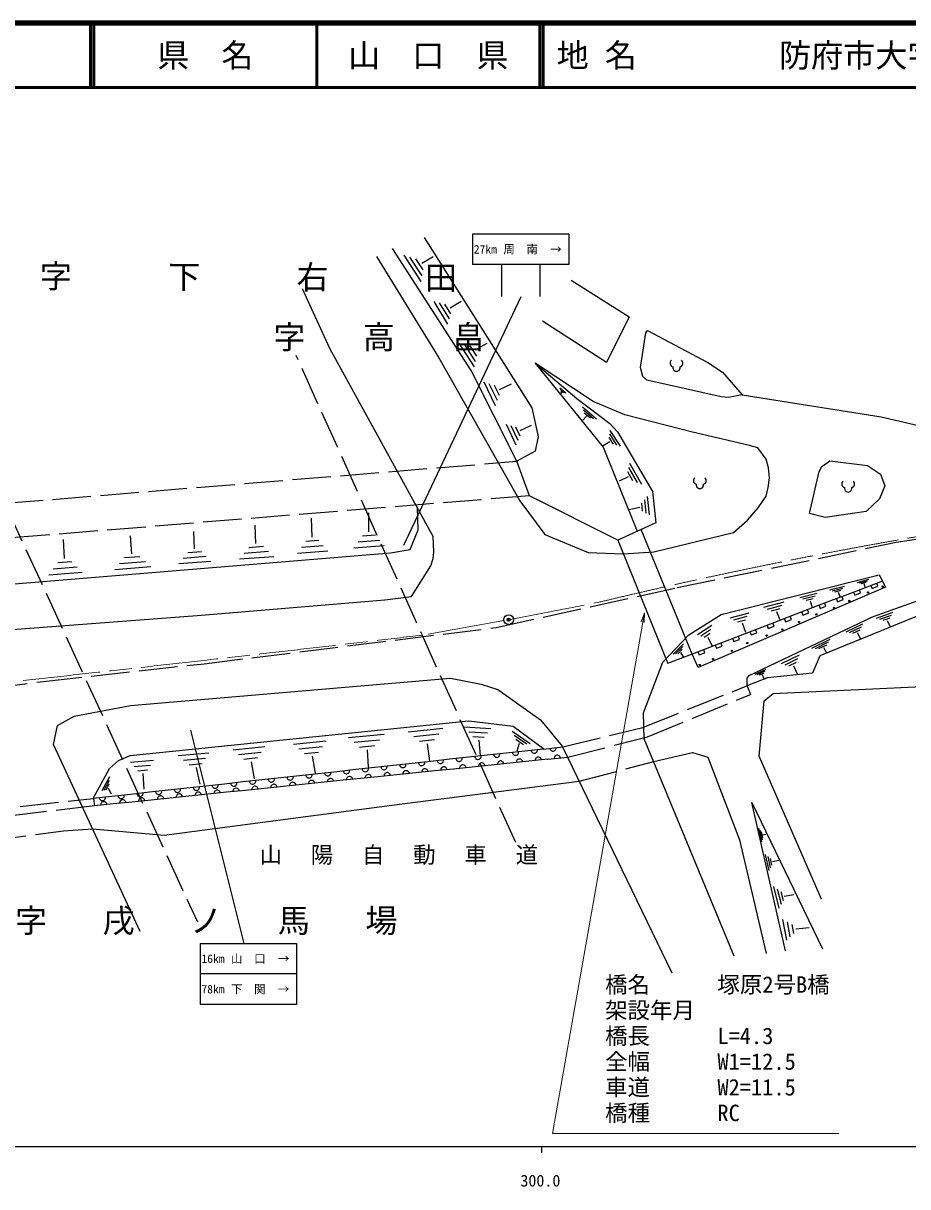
# Model space of a CAD drawing. Units: millimetres, scale not verified. Extents: x 40000 to 680000, y 20000 to 380000.
# Drawn here: x 287264 to 425082, y 198715 to 380000 of the extents above; entities that cross this region are included whole.
import ezdxf
from ezdxf.enums import TextEntityAlignment as Align

# ---------------------------------------------------------------- set-up
doc = ezdxf.new("R2010")
doc.units = ezdxf.units.MM
doc.header["$LTSCALE"] = 1000
doc.header["$PDMODE"] = 32
doc.header["$PDSIZE"] = 500
doc.linetypes.add('CHAIN', pattern=[18.5, 12, -1.5, 3.5, -1.5])
doc.linetypes.add('DASHED', pattern=[7.5, 6, -1.5])
for name, color, linetype, lineweight in [('M-BGD', 7, 'Continuous', 25), ('M-BGD-EXST', 7, 'Continuous', 25), ('M-BMK', 2, 'CHAIN', 13), ('M-BMK-SRVR', 3, 'Continuous', 25), ('M-STR-HTXT', 7, 'Continuous', 13), ('M-STR-STR1', 1, 'Continuous', 25), ('M-STR-STRC', 7, 'Continuous', 25), ('M-TTL', 2, 'Continuous', 140), ('M-TTL-BAND', 7, 'Continuous', 25), ('M-TTL-LINE', 7, 'Continuous', 50)]:
    doc.layers.add(name, color=color, linetype=linetype, lineweight=lineweight)
for name, color, linetype in [('M-BMK-HTXT', 7, 'Continuous'), ('M-OTRS', 6, 'Continuous'), ('M-TTL-TXT', 7, 'Continuous')]:
    doc.layers.add(name, color=color, linetype=linetype)
doc.styles.add('ＭＳ ゴシック', font='')
doc.styles.get('ＭＳ ゴシック').set_extended_font_data('MS Gothic')

# ---------------------------------------------------------------- blocks, each defined once
blk = doc.blocks.new('open_arrow')
at = {"color": 0, "linetype": 'Continuous', "lineweight": -2}
blk.add_lwpolyline([(7.5, 1.25), (0, 0), (7.5, -1.25)], dxfattribs=at)

msp = doc.modelspace()

# ---------------------------------------------------------------- linework, layer by layer
at = {"layer": 'M-BGD'}
for p, q in [((349260, 339784), (346595, 343857)), ((349417, 340670), (347513, 343579)), ((349574, 341556), (348432, 343302)), ((349361, 342632), (351154, 343646)), ((353439, 333120), (351275, 336666)), ((353656, 333923), (352110, 336456)), ((353873, 334727), (352946, 336247)), ((353760, 335685), (355515, 336675)), ((357555, 326482), (355177, 330176)), ((357744, 327317), (356045, 329956)), ((357774, 329150), (359535, 330175)), ((357932, 328153), (356913, 329736)), ((360845, 320412), (359068, 324057)), ((361154, 321196), (359884, 323800)), ((361462, 321981), (360701, 323543)), ((361456, 322938), (363331, 323816)), ((370887, 323197), (371826, 322439)), ((370956, 323001), (371627, 322460)), ((371025, 322805), (371427, 322480)), ((371182, 322584), (370965, 322293)), ((374414, 320233), (376605, 318342)), ((374551, 319776), (376116, 318425)), ((374687, 319319), (375626, 318508)), ((364052, 314246), (362538, 317504)), ((364363, 314965), (363281, 317293)), ((364701, 316552), (366458, 317398)), ((375039, 318789), (374451, 318165)), ((364674, 315685), (364025, 317081)), ((378516, 315464), (379188, 314409)), ((378602, 316010), (379722, 314250)), ((378687, 316555), (380255, 314092)), ((378645, 314807), (377613, 314162)), ((381413, 310140), (382218, 308741)), ((381574, 310800), (382914, 308467)), ((381734, 311459), (383610, 308194)), ((381530, 309312), (380102, 308668)), ((383593, 305216), (383721, 303990)), ((384047, 305735), (384261, 303690)), ((384500, 306253), (384800, 303391)), ((332264, 299931), (332152, 302874)), ((341111, 300754), (341104, 303735)), ((383326, 304530), (381671, 304165)), ((323512, 298943), (323379, 301775)), ((293705, 296592), (293530, 299583)), ((304179, 297344), (303981, 300157)), ((313937, 298108), (313863, 300810)), ((333297, 299415), (331275, 299268)), ((342800, 299394), (339430, 299134)), ((342124, 300236), (340102, 300080)), ((315016, 297648), (312887, 297488)), ((325494, 297672), (321664, 297383)), ((324688, 298464), (322390, 298290)), ((334712, 297748), (329994, 297405)), ((334004, 298581), (330634, 298337)), ((343476, 298552), (338758, 298188)), ((294855, 296078), (292626, 295909)), ((306297, 296103), (302259, 295771)), ((305430, 296881), (303007, 296682)), ((316480, 296134), (311513, 295760)), ((315748, 296891), (312200, 296624)), ((326300, 296881), (320938, 296475)), ((296447, 294396), (291244, 294001)), ((295651, 295237), (291935, 294955)), ((307164, 295325), (301510, 294861)), ((412889, 291722), (415215, 292267)), ((413301, 291568), (414963, 291957)), ((418453, 292053), (415758, 291018)), ((417198, 292876), (419007, 293367)), ((417506, 292788), (418798, 293139)), ((417814, 292701), (418589, 292911)), ((418235, 292701), (418400, 292175)), ((421148, 293088), (418453, 292053)), ((408291, 290527), (410936, 291218)), ((408761, 290308), (410651, 290802)), ((409232, 290090), (410365, 290386)), ((415758, 291018), (413063, 289983)), ((413713, 291414), (414710, 291648)), ((414265, 291376), (414531, 290604)), ((402643, 289011), (405842, 289829)), ((403248, 288734), (405533, 289318)), ((403853, 288457), (405224, 288808)), ((404637, 288370), (405131, 287059)), ((410367, 288948), (407672, 287913)), ((409860, 290026), (410168, 288968)), ((413063, 289983), (410367, 288948)), ((397388, 287376), (400351, 288148)), ((397964, 287051), (400080, 287603)), ((398539, 286726), (399809, 287057)), ((399275, 286601), (399781, 285150)), ((404977, 286878), (402282, 285843)), ((407672, 287913), (404977, 286878)), ((415474, 285187), (418088, 286431)), ((420241, 287324), (422797, 288231)), ((420742, 287149), (422568, 287796)), ((421244, 286974), (422340, 287362)), ((421883, 286965), (422339, 285949)), ((392313, 284774), (394540, 286228)), ((392827, 284553), (394417, 285592)), ((393341, 284332), (394295, 284956)), ((399587, 284808), (396892, 283773)), ((402282, 285843), (399587, 284808)), ((416008, 285080), (417875, 285968)), ((416542, 284972), (417662, 285505)), ((417209, 285048), (417744, 284097)), ((388554, 281720), (390117, 283329)), ((388904, 281741), (390021, 282890)), ((393948, 284358), (394601, 282930)), ((396892, 283773), (394197, 282738)), ((410130, 282640), (413014, 284048)), ((410688, 282604), (412749, 283610)), ((411247, 282569), (412483, 283172)), ((389254, 281761), (389924, 282450)), ((389673, 281966), (390095, 281268)), ((394197, 282738), (391502, 281703)), ((405427, 280236), (408193, 281606)), ((405995, 280047), (407971, 281026)), ((411962, 282712), (412450, 281922)), ((401300, 278585), (403023, 279385)), ((406564, 279857), (407749, 280445)), ((407272, 279894), (407849, 278611)), ((401631, 278519), (402862, 279090)), ((401963, 278453), (402701, 278795)), ((402389, 278504), (402673, 277901)), ((400039, 276757), (400571, 275427)), ((347228, 269606), (352667, 270188)), ((356027, 270383), (360128, 270118)), ((337968, 268694), (343498, 269245)), ((338804, 267959), (342754, 268353)), ((348109, 268879), (351994, 269295)), ((348990, 268152), (351321, 268402)), ((356678, 269617), (359608, 269428)), ((357330, 268851), (359088, 268738)), ((358252, 268309), (358471, 265882)), ((363461, 269695), (366257, 267787)), ((363746, 269063), (365743, 267701)), ((364031, 268432), (365229, 267615)), ((319949, 266782), (324901, 267299)), ((329354, 267653), (334477, 268184)), ((330222, 266935), (333880, 267314)), ((339640, 267225), (342010, 267461)), ((340855, 266800), (341008, 264089)), ((350224, 267737), (350571, 265037)), ((365422, 266599), (362496, 266278)), ((364553, 267784), (364171, 266589)), ((368348, 266920), (365422, 266599)), ((368348, 266920), (371318, 267247)), ((303997, 264885), (307535, 265198)), ((311405, 265915), (316201, 266344)), ((312250, 265196), (315675, 265502)), ((320797, 266066), (324334, 266435)), ((321645, 265349), (323767, 265570)), ((322800, 264932), (323269, 262296)), ((331089, 266217), (333284, 266445)), ((332277, 265802), (332729, 263156)), ((350794, 264992), (347868, 264671)), ((353719, 265314), (350794, 264992)), ((356645, 265635), (353719, 265314)), ((359571, 265956), (356645, 265635)), ((362496, 266278), (359571, 265956)), ((366054, 265011), (360167, 264406)), ((368998, 265313), (366054, 265011)), ((368998, 265313), (372099, 265632)), ((304552, 264201), (307079, 264424)), ((305107, 263517), (306623, 263651)), ((305898, 263098), (306063, 260669)), ((313095, 264476), (315150, 264660)), ((314229, 264048), (314761, 261446)), ((333240, 263065), (330314, 262743)), ((336165, 263386), (333240, 263065)), ((339091, 263707), (336165, 263386)), ((342017, 264029), (339091, 263707)), ((344942, 264350), (342017, 264029)), ((345449, 262894), (342505, 262592)), ((347868, 264671), (344942, 264350)), ((351336, 263499), (345449, 262894)), ((354280, 263801), (351336, 263499)), ((357223, 264104), (354280, 263801)), ((360167, 264406), (357223, 264104)), ((299580, 260477), (300741, 262645)), ((299875, 260513), (300704, 262061)), ((300170, 260549), (300668, 261478)), ((315686, 261137), (312760, 260815)), ((318611, 261458), (315686, 261137)), ((321537, 261779), (318611, 261458)), ((324463, 262101), (321537, 261779)), ((327786, 261079), (321899, 260475)), ((327388, 262422), (324463, 262101)), ((330314, 262743), (327388, 262422)), ((330730, 261382), (327786, 261079)), ((333674, 261684), (330730, 261382)), ((336617, 261987), (333674, 261684)), ((342505, 262592), (336617, 261987)), ((301057, 259530), (298132, 259209)), ((300505, 260831), (300936, 259917)), ((303983, 259851), (301057, 259530)), ((306909, 260173), (303983, 259851)), ((309834, 260494), (306909, 260173)), ((313068, 259567), (307181, 258963)), ((312760, 260815), (309834, 260494)), ((316012, 259870), (313068, 259567)), ((318955, 260172), (316012, 259870)), ((321899, 260475), (318955, 260172)), ((298222, 259219), (298350, 258055)), ((301293, 258358), (298350, 258055)), ((304237, 258660), (301293, 258358)), ((307181, 258963), (304237, 258660)), ((402365, 252448), (401895, 254575)), ((402440, 252771), (402104, 254291)), ((402514, 253094), (402313, 254006)), ((402508, 253562), (402979, 253626)), ((403489, 247982), (402939, 250473)), ((403704, 248397), (403312, 250177)), ((403920, 248813), (403685, 249881)), ((403999, 249387), (404980, 249586)), ((405070, 242136), (404228, 245496)), ((405393, 242689), (404792, 245089)), ((405717, 243242), (405356, 244682)), ((405832, 244011), (407310, 244255)), ((406244, 237118), (405624, 240371)), ((406788, 237646), (406345, 239970)), ((407332, 238175), (407066, 239569)), ((407621, 238914), (409729, 239126))]:
    msp.add_line(p, q, dxfattribs=at)
at = {"layer": 'M-BGD', "linetype": 'DASHED'}
for p, q in [((363993, 252332), (329791, 328241)), ((275131, 325258), (314389, 239979)), ((284363, 305203), (364178, 311762)), ((366141, 306373), (273724, 298856)), ((384532, 268829), (400571, 275427)), ((372099, 265632), (384532, 268829)), ((373888, 261930), (385502, 264949)), ((279349, 257173), (298132, 259209)), ((298350, 258055), (279890, 255829))]:
    msp.add_line(p, q, dxfattribs=at)
at = {"layer": 'M-BGD'}
for points in [[(349726, 346599), (366534, 320083), (367508, 315592), (367030, 313324), (364178, 311762)], [(379910, 299458), (366141, 306373), (364178, 311762), (357043, 325884), (344773, 344904)], [(342311, 343665), (352020, 327874), (360148, 313486), (364661, 305592), (368512, 300332), (375264, 297534), (380750, 297336), (385540, 297656), (397956, 300676), (400129, 302575), (401777, 304497), (403012, 306305), (403355, 307677), (403561, 309165), (403378, 310743), (403035, 312093), (401708, 313855), (400450, 314232), (391561, 316269), (381010, 319007), (376070, 321054), (367030, 327040), (373511, 321548), (378660, 317645), (379851, 316362), (385312, 307044), (385806, 302152), (383522, 301108)], [(372644, 339976), (381698, 334252), (378129, 327158), (368161, 333599)], [(249774, 338773), (277023, 290125), (280235, 286812), (281573, 286000), (284173, 285412), (315045, 287798), (343626, 290161), (347740, 290667), (350756, 295455), (351157, 296615), (351241, 297649), (351157, 300032), (335010, 329315), (330786, 338617)], [(367030, 327040), (377613, 313930), (382928, 300837)], [(399258, 322095), (420956, 318699), (437939, 314736), (455816, 307947), (466359, 309683)], [(284363, 305203), (283313, 305164), (272510, 301344), (274245, 297789), (275485, 295944), (276852, 294099), (278063, 293298), (280816, 292234), (344503, 297502), (347543, 298021), (348804, 301061), (348678, 304528)], [(400039, 276757), (400082, 277946), (400361, 278389), (419616, 287489), (429486, 291022), (430302, 293934), (431374, 295738), (432653, 297212), (462430, 301894)], [(398048, 234639), (384031, 268502), (383889, 272568), (386931, 280473), (390954, 284709), (396030, 287865), (420645, 294049), (421637, 292152), (392446, 279607), (391502, 281703)], [(433811, 293563), (432718, 293190), (432613, 292117), (433033, 290273), (411389, 281419), (410247, 278719), (403243, 277994), (400030, 276753)], [(419351, 292398), (419530, 291931), (420429, 292276), (420250, 292743)], [(413961, 290328), (414140, 289861), (415039, 290206), (414859, 290673)], [(416656, 291363), (416835, 290896), (417734, 291241), (417554, 291708)], [(408571, 288258), (408750, 287791), (409648, 288136), (409469, 288603)], [(411266, 289293), (411445, 288826), (412343, 289171), (412164, 289638)], [(403180, 286188), (403360, 285721), (404258, 286066), (404079, 286533)], [(405876, 287223), (406055, 286756), (406953, 287101), (406774, 287568)], [(400485, 285153), (400665, 284686), (401563, 285031), (401384, 285498)], [(395095, 283083), (395274, 282617), (396173, 282962), (395993, 283428)], [(397790, 284118), (397969, 283652), (398868, 283997), (398689, 284463)], [(392400, 282048), (392579, 281582), (393478, 281927), (393298, 282393)], [(305462, 238497), (291958, 267617), (292580, 270584), (295220, 272044), (303981, 273722), (353827, 277964), (358604, 277020), (361199, 276194), (367863, 271476), (371255, 267377), (388344, 232034)], [(411631, 243519), (401922, 265805), (402733, 274405), (404092, 275575), (429589, 276782)], [(298132, 259209), (300694, 263894), (302088, 265110), (303912, 265917), (356703, 271319), (363589, 270480), (368385, 266925)], [(385502, 264949), (391547, 266350), (393949, 265630), (398875, 252773), (403047, 235063)], [(298045, 254491), (309221, 253473), (344717, 258172), (373888, 261930)], [(406044, 235479), (400776, 258577), (411818, 235783)]]:
    msp.add_lwpolyline(points, dxfattribs=at)
for points in [[(384549, 332154), (393945, 327138), (396222, 325645), (399258, 322095), (397152, 321703), (396026, 321801), (384421, 324396), (383784, 324984), (383466, 326355), (384274, 331741)], [(409766, 303634), (411288, 310176), (411677, 310918), (412949, 311819), (418815, 311112), (420846, 309734), (421509, 307906), (420687, 305883), (418629, 303948), (412242, 302994)]]:
    msp.add_lwpolyline(points, close=True, dxfattribs=at)
at = {"layer": 'M-BGD', "linetype": 'DASHED'}
for points in [[(265087, 274185), (267049, 274442), (290407, 277446), (315456, 280213), (360972, 285845), (389141, 292070), (423306, 299123), (459572, 304725), (429109, 318482)], [(371318, 267247), (383817, 270273), (400030, 276753)], [(281728, 252649), (293554, 254150), (298045, 254491)]]:
    msp.add_lwpolyline(points, dxfattribs=at)
at = {"layer": 'M-BGD'}
for centre in [(421173, 292221), (415982, 289993), (418903, 291317), (413586, 288921), (408143, 286693), (410833, 287891), (403120, 284592), (405537, 285537), (400073, 283436), (394756, 280935), (397677, 282196), (392654, 280010)]:
    msp.add_circle(centre, 100, dxfattribs=at)
for centre, radius, start, end in [((363960, 266429), 491, 185.17435, 7.36118), ((366886, 266750), 491, 185.17379, 7.36161), ((369811, 267072), 491, 185.17435, 7.36118), ((349332, 264823), 491, 185.17321, 7.36232), ((352257, 265144), 491, 185.17326, 7.36111), ((355183, 265465), 491, 185.17321, 7.36232), ((358109, 265786), 491, 185.17314, 7.36124), ((358694, 264261), 493, 5.07956, 186.65108), ((361034, 266108), 491, 185.17334, 7.3622), ((361638, 264564), 493, 5.07956, 186.65108), ((364582, 264866), 493, 5.07956, 186.65108), ((367525, 265169), 493, 5.08077, 186.65103), ((370469, 265471), 493, 5.08019, 186.65172), ((331778, 262895), 491, 185.17435, 7.36118), ((334703, 263216), 491, 185.17379, 7.36161), ((337629, 263537), 491, 185.17448, 7.36106), ((340555, 263859), 491, 185.17321, 7.36232), ((341032, 262447), 493, 5.08058, 186.65005), ((343480, 264180), 491, 185.17334, 7.3622), ((343976, 262749), 493, 5.0807, 186.64994), ((346406, 264501), 491, 185.17314, 7.36124), ((346920, 263052), 493, 5.08012, 186.65063), ((349863, 263354), 493, 5.07956, 186.65108), ((352807, 263657), 493, 5.07956, 186.65108), ((355751, 263959), 493, 5.07898, 186.65177), ((317149, 261288), 491, 185.17321, 7.36232), ((320075, 261609), 491, 185.17326, 7.36111), ((323001, 261931), 491, 185.17321, 7.36232), ((323370, 260633), 493, 5.0807, 186.64994), ((325926, 262252), 491, 185.17435, 7.36118), ((326314, 260935), 493, 5.08058, 186.65005), ((328852, 262573), 491, 185.17334, 7.3622), ((329258, 261237), 493, 5.0807, 186.64994), ((332201, 261540), 493, 5.08012, 186.65063), ((335145, 261842), 493, 5.0807, 186.64994), ((338089, 262145), 493, 5.0807, 186.64994), ((299596, 259360), 491, 185.17435, 7.36118), ((302521, 259681), 491, 185.17321, 7.36232), ((305447, 260003), 491, 185.17448, 7.36106), ((305708, 258818), 493, 5.0807, 186.64994), ((308372, 260324), 491, 185.17321, 7.36232), ((308652, 259121), 493, 5.0807, 186.64994), ((311298, 260645), 491, 185.17379, 7.36161), ((311595, 259423), 493, 5.0807, 186.64994), ((314224, 260967), 491, 185.17314, 7.36124), ((314539, 259725), 493, 5.0807, 186.64994), ((317483, 260028), 493, 5.08012, 186.65063), ((320427, 260330), 493, 5.0807, 186.64994), ((299821, 258213), 493, 5.0807, 186.64994), ((302764, 258516), 493, 5.08012, 186.65063)]:
    msp.add_arc(centre, radius, start, end, dxfattribs=at)
at = {"layer": 'M-BGD-EXST'}
for centre, radius, start, end in [((388623, 327051), 576, 130.60099, 257.4715), ((389048, 326355), 566, 166.31445, 13.68555), ((389473, 327051), 576, 282.5285, 49.39901), ((392261, 308754), 576, 130.6006, 257.47189), ((392686, 308057), 566, 166.31445, 13.68555), ((393111, 308754), 576, 282.52967, 49.39784), ((415373, 308219), 576, 130.60099, 257.4715), ((416223, 308219), 576, 282.53007, 49.39745), ((415798, 307522), 566, 166.31445, 13.68555)]:
    msp.add_arc(centre, radius, start, end, dxfattribs=at)
at = {"layer": 'M-BMK'}
for p, q in [((362898, 287067), (376959, 289791)), ((362160, 286936), (349423, 284668))]:
    msp.add_line(p, q, dxfattribs=at)
for centre, radius, start, end in [((560538, -475406), 786910, 97.32957, 103.4909), ((-450596, 7042898), 6805418, 276.22439, 276.75109)]:
    msp.add_arc(centre, radius, start, end, dxfattribs=at)
at = {"layer": 'M-BMK-SRVR'}
msp.add_circle((362898, 287067), 750, dxfattribs=at)
at = {"layer": 'M-OTRS'}
msp.add_point((362898, 287067), dxfattribs=at)
at = {"layer": 'M-STR-HTXT'}
msp.add_lwpolyline([(384045, 288152), (369740, 207020), (414358, 207020)], dxfattribs=at)
at = {"layer": 'M-STR-STR1'}
for p, q in [((383522, 301108), (379910, 299458)), ((391502, 281703), (383522, 301108)), ((379910, 299458), (387692, 280246)), ((391502, 281703), (387656, 280233))]:
    msp.add_line(p, q, dxfattribs=at)
at = {"layer": 'M-STR-STRC'}
for p, q in [((357265, 347159), (357265, 342409)), ((372265, 347159), (357265, 347159)), ((372265, 347159), (372265, 342409)), ((372265, 342409), (357265, 342409)), ((361765, 342409), (361765, 337409)), ((367765, 342409), (367765, 337409)), ((346554, 298687), (364847, 337440)), ((313348, 269830), (321635, 236624)), ((314828, 236624), (329828, 236624)), ((314828, 236624), (314828, 227124)), ((329828, 236624), (329828, 227124)), ((329828, 231874), (314828, 231874)), ((329828, 227124), (314828, 227124))]:
    msp.add_line(p, q, dxfattribs=at)
at = {"layer": 'M-TTL'}
msp.add_line((680000, 380000), (40000, 380000), dxfattribs=at)
at = {"layer": 'M-TTL-BAND'}
for p, q in [((40000, 205000), (579000, 205000)), ((368000, 205000), (368000, 204000))]:
    msp.add_line(p, q, dxfattribs=at)
at = {"layer": 'M-TTL-LINE'}
for p, q in [((297750, 380000), (297750, 370000)), ((298250, 380000), (298250, 370000)), ((333000, 380000), (333000, 370000)), ((367750, 380000), (367750, 370000)), ((368250, 380000), (368250, 370000)), ((40000, 370000), (680000, 370000))]:
    msp.add_line(p, q, dxfattribs=at)

# ---------------------------------------------------------------- block references
at = {"layer": 'M-STR-HTXT', "xscale": 200, "yscale": 200, "rotation": 260}
msp.add_blockref('open_arrow', (384045, 288152), dxfattribs=at)

# ---------------------------------------------------------------- texts
at = {"layer": 'M-BMK-HTXT', "insert": (269836, 338447), "char_height": 3666, "attachment_point": 7, "rotation": 359.766, "style": 'ＭＳ ゴシック'}
msp.add_mtext('\\T4;大字下右田', dxfattribs=at)
at = {"layer": 'M-BMK-HTXT', "attachment_point": 7, "style": 'ＭＳ ゴシック'}
for s, insert, char_height in [('\\T2.79;字高畠', (326225, 328863), 3666), ('\\T2.28;山陽自動車道', (324084, 248852), 2566), ('\\T2.73;字戌ノ馬場', (285967, 237859), 3666)]:
    msp.add_mtext(s, dxfattribs=dict(at, insert=insert, char_height=char_height))
at = {"layer": 'M-STR-HTXT', "style": 'ＭＳ ゴシック'}
for s, p in [('橋名\u3000\u3000\u3000塚原2号B橋', (377922, 231502)), ('架設年月\u3000', (377922, 227502)), ('橋長\u3000\u3000\u3000L=4.3', (377922, 223502)), ('全幅\u3000\u3000\u3000W1=12.5', (377922, 219502)), ('車道\u3000\u3000\u3000W2=11.5', (377922, 215502)), ('橋種\u3000\u3000\u3000RC', (377922, 211502))]:
    msp.add_text(s, height=2566, dxfattribs=at).set_placement(p, align=Align.TOP_LEFT)
at = {"layer": 'M-STR-STRC', "style": 'ＭＳ ゴシック'}
for s, p in [('27km', (359265, 344784)), ('周\u3000南', (364765, 344784)), ('→', (370265, 344784)), ('16km', (316828, 234249)), ('山\u3000口', (322328, 234249)), ('→', (327828, 234249)), ('下\u3000関', (322328, 229499)), ('78km', (316828, 229499)), ('→', (327828, 229499))]:
    msp.add_text(s, height=1320, dxfattribs=at).set_placement(p, align=Align.MIDDLE_CENTER)
at = {"layer": 'M-TTL-BAND', "style": 'ＭＳ ゴシック'}
msp.add_text('300.0', height=1833, dxfattribs=at).set_placement((367844, 198195), align=Align.BOTTOM_CENTER)
at = {"layer": 'M-TTL-TXT', "style": 'ＭＳ ゴシック'}
for s, p in [('県\u3000名', (315625, 375000)), ('山\u3000口\u3000県', (350375, 375000))]:
    msp.add_text(s, height=3666, dxfattribs=at).set_placement(p, align=Align.MIDDLE_CENTER)
for s, p in [('地 名', (370380, 375000)), ('防府市大字上右田', (405024, 375000))]:
    msp.add_text(s, height=3666, dxfattribs=at).set_placement(p, align=Align.MIDDLE_LEFT)

doc.saveas('drawing.dxf')
